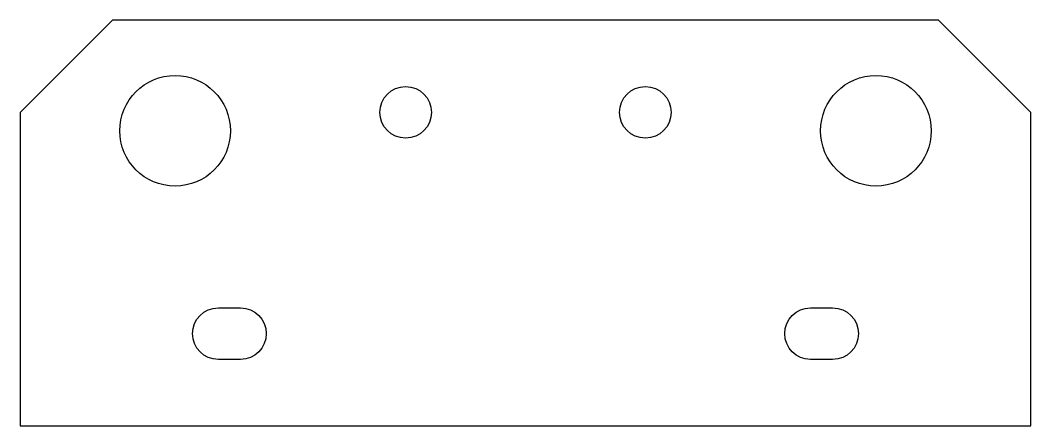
# Model space of a CAD drawing. Header units: millimetres. Extents: x 0 to 274, y 0 to 110.
import ezdxf

# ---------------------------------------------------------------- set-up
doc = ezdxf.new("R2010")
doc.units = ezdxf.units.MM
doc.layers.add('CUT_INNER', color=1, linetype='Continuous')
doc.layers.add('CUT_OUTER', color=7, linetype='Continuous')

msp = doc.modelspace()

# ---------------------------------------------------------------- linework, layer by layer
at = {"layer": 'CUT_INNER'}
for points in [[(59.72, 18), (53.72, 18, -1), (53.72, 32), (59.72, 32, -1)], [(220.28, 32, -1), (220.28, 18), (214.28, 18, -1), (214.28, 32)]]:
    msp.add_lwpolyline(points, format="xyb", close=True, dxfattribs=at)
for centre, radius in [((42, 80.003982), 15), ((232, 80.003982), 15), ((104.5, 85.003982), 7), ((169.5, 85.003982), 7)]:
    msp.add_circle(centre, radius, dxfattribs=at)
at = {"layer": 'CUT_OUTER'}
msp.add_lwpolyline([(0, 0), (274, 0), (274, 85.003982), (249, 110.00398), (25, 110.00398), (0, 85.003982)], close=True, dxfattribs=at)

doc.saveas('drawing.dxf')
